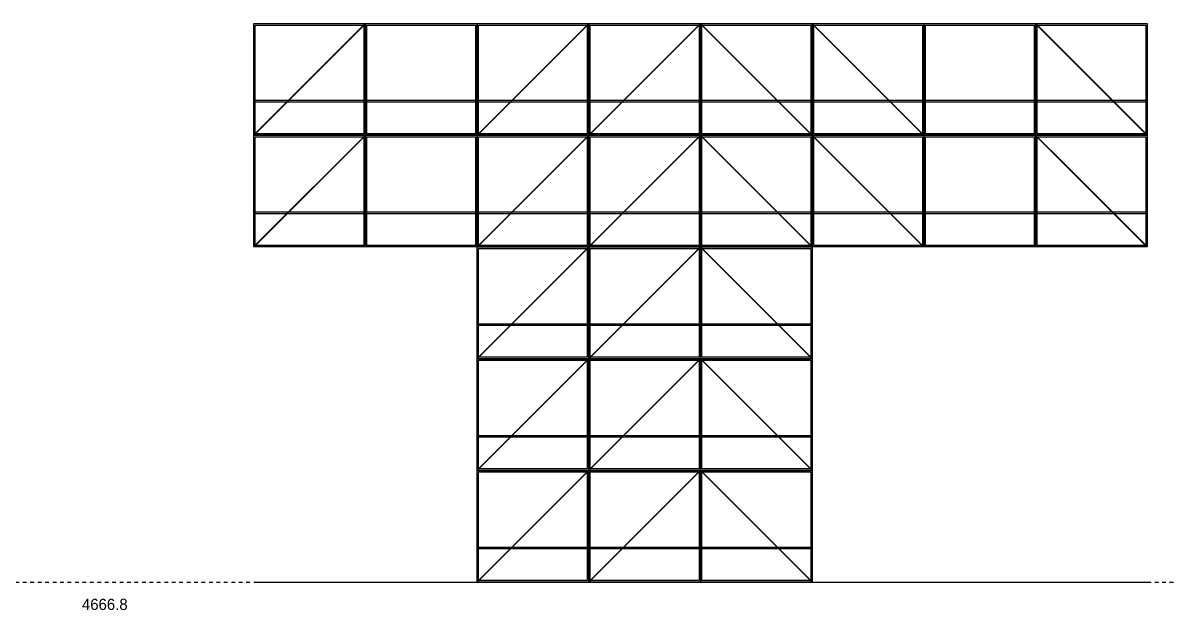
# Model space of a CAD drawing. Header units: metres. Extents: x -300 to 4827, y -95 to 2390.
# Drawn here: x 2263 to 3800, y 2 to 791 of the extents above; entities that cross this region are included whole.
import ezdxf
from ezdxf.enums import TextEntityAlignment as Align

# ---------------------------------------------------------------- set-up
doc = ezdxf.new("R2010")
doc.units = ezdxf.units.M
doc.linetypes.add('DASHED', pattern=[10, 5, -5])
for name, color, linetype in [('base_line', 7, 'CONTINUOUS'), ('diagonal_braces', 5, 'CONTINUOUS'), ('rect_polygon', 7, 'CONTINUOUS'), ('rung', 7, 'CONTINUOUS'), ('space_line', 7, 'DASHED')]:
    doc.layers.add(name, color=color, linetype=linetype)

msp = doc.modelspace()

# ---------------------------------------------------------------- linework, layer by layer
at = {"layer": 'base_line'}
msp.add_line((2573.4, 40), (3773.4, 40), dxfattribs=at)
at = {"layer": 'diagonal_braces'}
for points in [[(2573.4, 640, 2, 2, 0), (2723.4, 790, 2, 2, 0)], [(2573.4, 640, 2, 2, 0), (2723.4, 790, 2, 2, 0)], [(2573.4, 640, 2, 2, 0), (2723.4, 790, 2, 2, 0)], [(2573.4, 640, 2, 2, 0), (2723.4, 790, 2, 2, 0)], [(2573.4, 640, 2, 2, 0), (2723.4, 790, 2, 2, 0)], [(2573.4, 640, 2, 2, 0), (2723.4, 790, 2, 2, 0)], [(2573.4, 640, 2, 2, 0), (2723.4, 790, 2, 2, 0)], [(2873.4, 640, 2, 2, 0), (3023.4, 790, 2, 2, 0)], [(2873.4, 640, 2, 2, 0), (3023.4, 790, 2, 2, 0)], [(2873.4, 640, 2, 2, 0), (3023.4, 790, 2, 2, 0)], [(2873.4, 640, 2, 2, 0), (3023.4, 790, 2, 2, 0)], [(2873.4, 640, 2, 2, 0), (3023.4, 790, 2, 2, 0)], [(2873.4, 640, 2, 2, 0), (3023.4, 790, 2, 2, 0)], [(2873.4, 640, 2, 2, 0), (3023.4, 790, 2, 2, 0)], [(3023.4, 640, 2, 2, 0), (3173.4, 790, 2, 2, 0)], [(3023.4, 640, 2, 2, 0), (3173.4, 790, 2, 2, 0)], [(3023.4, 640, 2, 2, 0), (3173.4, 790, 2, 2, 0)], [(3023.4, 640, 2, 2, 0), (3173.4, 790, 2, 2, 0)], [(3023.4, 640, 2, 2, 0), (3173.4, 790, 2, 2, 0)], [(3023.4, 640, 2, 2, 0), (3173.4, 790, 2, 2, 0)], [(3023.4, 640, 2, 2, 0), (3173.4, 790, 2, 2, 0)], [(3173.4, 790, 2, 2, 0), (3323.4, 640, 2, 2, 0)], [(3173.4, 790, 2, 2, 0), (3323.4, 640, 2, 2, 0)], [(3173.4, 790, 2, 2, 0), (3323.4, 640, 2, 2, 0)], [(3173.4, 790, 2, 2, 0), (3323.4, 640, 2, 2, 0)], [(3173.4, 790, 2, 2, 0), (3323.4, 640, 2, 2, 0)], [(3173.4, 790, 2, 2, 0), (3323.4, 640, 2, 2, 0)], [(3173.4, 790, 2, 2, 0), (3323.4, 640, 2, 2, 0)], [(3323.4, 790, 2, 2, 0), (3473.4, 640, 2, 2, 0)], [(3323.4, 790, 2, 2, 0), (3473.4, 640, 2, 2, 0)], [(3323.4, 790, 2, 2, 0), (3473.4, 640, 2, 2, 0)], [(3323.4, 790, 2, 2, 0), (3473.4, 640, 2, 2, 0)], [(3323.4, 790, 2, 2, 0), (3473.4, 640, 2, 2, 0)], [(3323.4, 790, 2, 2, 0), (3473.4, 640, 2, 2, 0)], [(3323.4, 790, 2, 2, 0), (3473.4, 640, 2, 2, 0)], [(3623.4, 790, 2, 2, 0), (3773.4, 640, 2, 2, 0)], [(3623.4, 790, 2, 2, 0), (3773.4, 640, 2, 2, 0)], [(3623.4, 790, 2, 2, 0), (3773.4, 640, 2, 2, 0)], [(3623.4, 790, 2, 2, 0), (3773.4, 640, 2, 2, 0)], [(3623.4, 790, 2, 2, 0), (3773.4, 640, 2, 2, 0)], [(3623.4, 790, 2, 2, 0), (3773.4, 640, 2, 2, 0)], [(3623.4, 790, 2, 2, 0), (3773.4, 640, 2, 2, 0)], [(2573.4, 490, 2, 2, 0), (2723.4, 640, 2, 2, 0)], [(2573.4, 490, 2, 2, 0), (2723.4, 640, 2, 2, 0)], [(2573.4, 490, 2, 2, 0), (2723.4, 640, 2, 2, 0)], [(2573.4, 490, 2, 2, 0), (2723.4, 640, 2, 2, 0)], [(2573.4, 490, 2, 2, 0), (2723.4, 640, 2, 2, 0)], [(2573.4, 490, 2, 2, 0), (2723.4, 640, 2, 2, 0)], [(2573.4, 490, 2, 2, 0), (2723.4, 640, 2, 2, 0)], [(2873.4, 490, 2, 2, 0), (3023.4, 640, 2, 2, 0)], [(2873.4, 490, 2, 2, 0), (3023.4, 640, 2, 2, 0)], [(2873.4, 490, 2, 2, 0), (3023.4, 640, 2, 2, 0)], [(2873.4, 490, 2, 2, 0), (3023.4, 640, 2, 2, 0)], [(2873.4, 490, 2, 2, 0), (3023.4, 640, 2, 2, 0)], [(2873.4, 490, 2, 2, 0), (3023.4, 640, 2, 2, 0)], [(2873.4, 490, 2, 2, 0), (3023.4, 640, 2, 2, 0)], [(3023.4, 490, 2, 2, 0), (3173.4, 640, 2, 2, 0)], [(3023.4, 490, 2, 2, 0), (3173.4, 640, 2, 2, 0)], [(3023.4, 490, 2, 2, 0), (3173.4, 640, 2, 2, 0)], [(3023.4, 490, 2, 2, 0), (3173.4, 640, 2, 2, 0)], [(3023.4, 490, 2, 2, 0), (3173.4, 640, 2, 2, 0)], [(3023.4, 490, 2, 2, 0), (3173.4, 640, 2, 2, 0)], [(3023.4, 490, 2, 2, 0), (3173.4, 640, 2, 2, 0)], [(3173.4, 640, 2, 2, 0), (3323.4, 490, 2, 2, 0)], [(3173.4, 640, 2, 2, 0), (3323.4, 490, 2, 2, 0)], [(3173.4, 640, 2, 2, 0), (3323.4, 490, 2, 2, 0)], [(3173.4, 640, 2, 2, 0), (3323.4, 490, 2, 2, 0)], [(3173.4, 640, 2, 2, 0), (3323.4, 490, 2, 2, 0)], [(3173.4, 640, 2, 2, 0), (3323.4, 490, 2, 2, 0)], [(3173.4, 640, 2, 2, 0), (3323.4, 490, 2, 2, 0)], [(3323.4, 640, 2, 2, 0), (3473.4, 490, 2, 2, 0)], [(3323.4, 640, 2, 2, 0), (3473.4, 490, 2, 2, 0)], [(3323.4, 640, 2, 2, 0), (3473.4, 490, 2, 2, 0)], [(3323.4, 640, 2, 2, 0), (3473.4, 490, 2, 2, 0)], [(3323.4, 640, 2, 2, 0), (3473.4, 490, 2, 2, 0)], [(3323.4, 640, 2, 2, 0), (3473.4, 490, 2, 2, 0)], [(3323.4, 640, 2, 2, 0), (3473.4, 490, 2, 2, 0)], [(3623.4, 640, 2, 2, 0), (3773.4, 490, 2, 2, 0)], [(3623.4, 640, 2, 2, 0), (3773.4, 490, 2, 2, 0)], [(3623.4, 640, 2, 2, 0), (3773.4, 490, 2, 2, 0)], [(3623.4, 640, 2, 2, 0), (3773.4, 490, 2, 2, 0)], [(3623.4, 640, 2, 2, 0), (3773.4, 490, 2, 2, 0)], [(3623.4, 640, 2, 2, 0), (3773.4, 490, 2, 2, 0)], [(3623.4, 640, 2, 2, 0), (3773.4, 490, 2, 2, 0)], [(2873.4, 340, 2, 2, 0), (3023.4, 490, 2, 2, 0)], [(2873.4, 340, 2, 2, 0), (3023.4, 490, 2, 2, 0)], [(2873.4, 340, 2, 2, 0), (3023.4, 490, 2, 2, 0)], [(2873.4, 340, 2, 2, 0), (3023.4, 490, 2, 2, 0)], [(2873.4, 340, 2, 2, 0), (3023.4, 490, 2, 2, 0)], [(2873.4, 340, 2, 2, 0), (3023.4, 490, 2, 2, 0)], [(3023.4, 340, 2, 2, 0), (3173.4, 490, 2, 2, 0)], [(3023.4, 340, 2, 2, 0), (3173.4, 490, 2, 2, 0)], [(3023.4, 340, 2, 2, 0), (3173.4, 490, 2, 2, 0)], [(3023.4, 340, 2, 2, 0), (3173.4, 490, 2, 2, 0)], [(3023.4, 340, 2, 2, 0), (3173.4, 490, 2, 2, 0)], [(3023.4, 340, 2, 2, 0), (3173.4, 490, 2, 2, 0)], [(3173.4, 490, 2, 2, 0), (3323.4, 340, 2, 2, 0)], [(3173.4, 490, 2, 2, 0), (3323.4, 340, 2, 2, 0)], [(3173.4, 490, 2, 2, 0), (3323.4, 340, 2, 2, 0)], [(3173.4, 490, 2, 2, 0), (3323.4, 340, 2, 2, 0)], [(3173.4, 490, 2, 2, 0), (3323.4, 340, 2, 2, 0)], [(3173.4, 490, 2, 2, 0), (3323.4, 340, 2, 2, 0)], [(2873.4, 190, 2, 2, 0), (3023.4, 340, 2, 2, 0)], [(2873.4, 190, 2, 2, 0), (3023.4, 340, 2, 2, 0)], [(2873.4, 190, 2, 2, 0), (3023.4, 340, 2, 2, 0)], [(2873.4, 190, 2, 2, 0), (3023.4, 340, 2, 2, 0)], [(2873.4, 190, 2, 2, 0), (3023.4, 340, 2, 2, 0)], [(2873.4, 190, 2, 2, 0), (3023.4, 340, 2, 2, 0)], [(3023.4, 190, 2, 2, 0), (3173.4, 340, 2, 2, 0)], [(3023.4, 190, 2, 2, 0), (3173.4, 340, 2, 2, 0)], [(3023.4, 190, 2, 2, 0), (3173.4, 340, 2, 2, 0)], [(3023.4, 190, 2, 2, 0), (3173.4, 340, 2, 2, 0)], [(3023.4, 190, 2, 2, 0), (3173.4, 340, 2, 2, 0)], [(3023.4, 190, 2, 2, 0), (3173.4, 340, 2, 2, 0)], [(3173.4, 340, 2, 2, 0), (3323.4, 190, 2, 2, 0)], [(3173.4, 340, 2, 2, 0), (3323.4, 190, 2, 2, 0)], [(3173.4, 340, 2, 2, 0), (3323.4, 190, 2, 2, 0)], [(3173.4, 340, 2, 2, 0), (3323.4, 190, 2, 2, 0)], [(3173.4, 340, 2, 2, 0), (3323.4, 190, 2, 2, 0)], [(3173.4, 340, 2, 2, 0), (3323.4, 190, 2, 2, 0)], [(2873.4, 40, 2, 2, 0), (3023.4, 190, 2, 2, 0)], [(2873.4, 40, 2, 2, 0), (3023.4, 190, 2, 2, 0)], [(2873.4, 40, 2, 2, 0), (3023.4, 190, 2, 2, 0)], [(2873.4, 40, 2, 2, 0), (3023.4, 190, 2, 2, 0)], [(2873.4, 40, 2, 2, 0), (3023.4, 190, 2, 2, 0)], [(2873.4, 40, 2, 2, 0), (3023.4, 190, 2, 2, 0)], [(3023.4, 40, 2, 2, 0), (3173.4, 190, 2, 2, 0)], [(3023.4, 40, 2, 2, 0), (3173.4, 190, 2, 2, 0)], [(3023.4, 40, 2, 2, 0), (3173.4, 190, 2, 2, 0)], [(3023.4, 40, 2, 2, 0), (3173.4, 190, 2, 2, 0)], [(3023.4, 40, 2, 2, 0), (3173.4, 190, 2, 2, 0)], [(3023.4, 40, 2, 2, 0), (3173.4, 190, 2, 2, 0)], [(3173.4, 190, 2, 2, 0), (3323.4, 40, 2, 2, 0)], [(3173.4, 190, 2, 2, 0), (3323.4, 40, 2, 2, 0)], [(3173.4, 190, 2, 2, 0), (3323.4, 40, 2, 2, 0)], [(3173.4, 190, 2, 2, 0), (3323.4, 40, 2, 2, 0)], [(3173.4, 190, 2, 2, 0), (3323.4, 40, 2, 2, 0)], [(3173.4, 190, 2, 2, 0), (3323.4, 40, 2, 2, 0)]]:
    msp.add_lwpolyline(points, format="xyseb", dxfattribs=at)
at = {"layer": 'rect_polygon'}
for points in [[(2573.4, 640), (2573.4, 790), (2723.4, 790), (2723.4, 640)], [(2573.4, 640), (2573.4, 790), (2723.4, 790), (2723.4, 640)], [(2573.4, 640), (2573.4, 790), (2723.4, 790), (2723.4, 640)], [(2573.4, 640), (2573.4, 790), (2723.4, 790), (2723.4, 640)], [(2573.4, 640), (2573.4, 790), (2723.4, 790), (2723.4, 640)], [(2573.4, 640), (2573.4, 790), (2723.4, 790), (2723.4, 640)], [(2573.4, 640), (2573.4, 790), (2723.4, 790), (2723.4, 640)], [(2575.4, 642), (2575.4, 788), (2721.4, 788), (2721.4, 642)], [(2575.4, 642), (2575.4, 788), (2721.4, 788), (2721.4, 642)], [(2575.4, 642), (2575.4, 788), (2721.4, 788), (2721.4, 642)], [(2575.4, 642), (2575.4, 788), (2721.4, 788), (2721.4, 642)], [(2575.4, 642), (2575.4, 788), (2721.4, 788), (2721.4, 642)], [(2575.4, 642), (2575.4, 788), (2721.4, 788), (2721.4, 642)], [(2575.4, 642), (2575.4, 788), (2721.4, 788), (2721.4, 642)], [(2723.4, 640), (2723.4, 790), (2873.4, 790), (2873.4, 640)], [(2723.4, 640), (2723.4, 790), (2873.4, 790), (2873.4, 640)], [(2723.4, 640), (2723.4, 790), (2873.4, 790), (2873.4, 640)], [(2723.4, 640), (2723.4, 790), (2873.4, 790), (2873.4, 640)], [(2723.4, 640), (2723.4, 790), (2873.4, 790), (2873.4, 640)], [(2723.4, 640), (2723.4, 790), (2873.4, 790), (2873.4, 640)], [(2723.4, 640), (2723.4, 790), (2873.4, 790), (2873.4, 640)], [(2725.4, 642), (2725.4, 788), (2871.4, 788), (2871.4, 642)], [(2725.4, 642), (2725.4, 788), (2871.4, 788), (2871.4, 642)], [(2725.4, 642), (2725.4, 788), (2871.4, 788), (2871.4, 642)], [(2725.4, 642), (2725.4, 788), (2871.4, 788), (2871.4, 642)], [(2725.4, 642), (2725.4, 788), (2871.4, 788), (2871.4, 642)], [(2725.4, 642), (2725.4, 788), (2871.4, 788), (2871.4, 642)], [(2725.4, 642), (2725.4, 788), (2871.4, 788), (2871.4, 642)], [(2873.4, 640), (2873.4, 790), (3023.4, 790), (3023.4, 640)], [(2873.4, 640), (2873.4, 790), (3023.4, 790), (3023.4, 640)], [(2873.4, 640), (2873.4, 790), (3023.4, 790), (3023.4, 640)], [(2873.4, 640), (2873.4, 790), (3023.4, 790), (3023.4, 640)], [(2873.4, 640), (2873.4, 790), (3023.4, 790), (3023.4, 640)], [(2873.4, 640), (2873.4, 790), (3023.4, 790), (3023.4, 640)], [(2873.4, 640), (2873.4, 790), (3023.4, 790), (3023.4, 640)], [(2875.4, 642), (2875.4, 788), (3021.4, 788), (3021.4, 642)], [(2875.4, 642), (2875.4, 788), (3021.4, 788), (3021.4, 642)], [(2875.4, 642), (2875.4, 788), (3021.4, 788), (3021.4, 642)], [(2875.4, 642), (2875.4, 788), (3021.4, 788), (3021.4, 642)], [(2875.4, 642), (2875.4, 788), (3021.4, 788), (3021.4, 642)], [(2875.4, 642), (2875.4, 788), (3021.4, 788), (3021.4, 642)], [(2875.4, 642), (2875.4, 788), (3021.4, 788), (3021.4, 642)], [(3023.4, 640), (3023.4, 790), (3173.4, 790), (3173.4, 640)], [(3023.4, 640), (3023.4, 790), (3173.4, 790), (3173.4, 640)], [(3023.4, 640), (3023.4, 790), (3173.4, 790), (3173.4, 640)], [(3023.4, 640), (3023.4, 790), (3173.4, 790), (3173.4, 640)], [(3023.4, 640), (3023.4, 790), (3173.4, 790), (3173.4, 640)], [(3023.4, 640), (3023.4, 790), (3173.4, 790), (3173.4, 640)], [(3023.4, 640), (3023.4, 790), (3173.4, 790), (3173.4, 640)], [(3025.4, 642), (3025.4, 788), (3171.4, 788), (3171.4, 642)], [(3025.4, 642), (3025.4, 788), (3171.4, 788), (3171.4, 642)], [(3025.4, 642), (3025.4, 788), (3171.4, 788), (3171.4, 642)], [(3025.4, 642), (3025.4, 788), (3171.4, 788), (3171.4, 642)], [(3025.4, 642), (3025.4, 788), (3171.4, 788), (3171.4, 642)], [(3025.4, 642), (3025.4, 788), (3171.4, 788), (3171.4, 642)], [(3025.4, 642), (3025.4, 788), (3171.4, 788), (3171.4, 642)], [(3173.4, 640), (3173.4, 790), (3323.4, 790), (3323.4, 640)], [(3173.4, 640), (3173.4, 790), (3323.4, 790), (3323.4, 640)], [(3173.4, 640), (3173.4, 790), (3323.4, 790), (3323.4, 640)], [(3173.4, 640), (3173.4, 790), (3323.4, 790), (3323.4, 640)], [(3173.4, 640), (3173.4, 790), (3323.4, 790), (3323.4, 640)], [(3173.4, 640), (3173.4, 790), (3323.4, 790), (3323.4, 640)], [(3173.4, 640), (3173.4, 790), (3323.4, 790), (3323.4, 640)], [(3175.4, 642), (3175.4, 788), (3321.4, 788), (3321.4, 642)], [(3175.4, 642), (3175.4, 788), (3321.4, 788), (3321.4, 642)], [(3175.4, 642), (3175.4, 788), (3321.4, 788), (3321.4, 642)], [(3175.4, 642), (3175.4, 788), (3321.4, 788), (3321.4, 642)], [(3175.4, 642), (3175.4, 788), (3321.4, 788), (3321.4, 642)], [(3175.4, 642), (3175.4, 788), (3321.4, 788), (3321.4, 642)], [(3175.4, 642), (3175.4, 788), (3321.4, 788), (3321.4, 642)], [(3323.4, 640), (3323.4, 790), (3473.4, 790), (3473.4, 640)], [(3323.4, 640), (3323.4, 790), (3473.4, 790), (3473.4, 640)], [(3323.4, 640), (3323.4, 790), (3473.4, 790), (3473.4, 640)], [(3323.4, 640), (3323.4, 790), (3473.4, 790), (3473.4, 640)], [(3323.4, 640), (3323.4, 790), (3473.4, 790), (3473.4, 640)], [(3323.4, 640), (3323.4, 790), (3473.4, 790), (3473.4, 640)], [(3323.4, 640), (3323.4, 790), (3473.4, 790), (3473.4, 640)], [(3325.4, 642), (3325.4, 788), (3471.4, 788), (3471.4, 642)], [(3325.4, 642), (3325.4, 788), (3471.4, 788), (3471.4, 642)], [(3325.4, 642), (3325.4, 788), (3471.4, 788), (3471.4, 642)], [(3325.4, 642), (3325.4, 788), (3471.4, 788), (3471.4, 642)], [(3325.4, 642), (3325.4, 788), (3471.4, 788), (3471.4, 642)], [(3325.4, 642), (3325.4, 788), (3471.4, 788), (3471.4, 642)], [(3325.4, 642), (3325.4, 788), (3471.4, 788), (3471.4, 642)], [(3473.4, 640), (3473.4, 790), (3623.4, 790), (3623.4, 640)], [(3473.4, 640), (3473.4, 790), (3623.4, 790), (3623.4, 640)], [(3473.4, 640), (3473.4, 790), (3623.4, 790), (3623.4, 640)], [(3473.4, 640), (3473.4, 790), (3623.4, 790), (3623.4, 640)], [(3473.4, 640), (3473.4, 790), (3623.4, 790), (3623.4, 640)], [(3473.4, 640), (3473.4, 790), (3623.4, 790), (3623.4, 640)], [(3473.4, 640), (3473.4, 790), (3623.4, 790), (3623.4, 640)], [(3475.4, 642), (3475.4, 788), (3621.4, 788), (3621.4, 642)], [(3475.4, 642), (3475.4, 788), (3621.4, 788), (3621.4, 642)], [(3475.4, 642), (3475.4, 788), (3621.4, 788), (3621.4, 642)], [(3475.4, 642), (3475.4, 788), (3621.4, 788), (3621.4, 642)], [(3475.4, 642), (3475.4, 788), (3621.4, 788), (3621.4, 642)], [(3475.4, 642), (3475.4, 788), (3621.4, 788), (3621.4, 642)], [(3475.4, 642), (3475.4, 788), (3621.4, 788), (3621.4, 642)], [(3623.4, 640), (3623.4, 790), (3773.4, 790), (3773.4, 640)], [(3623.4, 640), (3623.4, 790), (3773.4, 790), (3773.4, 640)], [(3623.4, 640), (3623.4, 790), (3773.4, 790), (3773.4, 640)], [(3623.4, 640), (3623.4, 790), (3773.4, 790), (3773.4, 640)], [(3623.4, 640), (3623.4, 790), (3773.4, 790), (3773.4, 640)], [(3623.4, 640), (3623.4, 790), (3773.4, 790), (3773.4, 640)], [(3623.4, 640), (3623.4, 790), (3773.4, 790), (3773.4, 640)], [(3625.4, 642), (3625.4, 788), (3771.4, 788), (3771.4, 642)], [(3625.4, 642), (3625.4, 788), (3771.4, 788), (3771.4, 642)], [(3625.4, 642), (3625.4, 788), (3771.4, 788), (3771.4, 642)], [(3625.4, 642), (3625.4, 788), (3771.4, 788), (3771.4, 642)], [(3625.4, 642), (3625.4, 788), (3771.4, 788), (3771.4, 642)], [(3625.4, 642), (3625.4, 788), (3771.4, 788), (3771.4, 642)], [(3625.4, 642), (3625.4, 788), (3771.4, 788), (3771.4, 642)], [(2573.4, 490), (2573.4, 640), (2723.4, 640), (2723.4, 490)], [(2573.4, 490), (2573.4, 640), (2723.4, 640), (2723.4, 490)], [(2573.4, 490), (2573.4, 640), (2723.4, 640), (2723.4, 490)], [(2573.4, 490), (2573.4, 640), (2723.4, 640), (2723.4, 490)], [(2573.4, 490), (2573.4, 640), (2723.4, 640), (2723.4, 490)], [(2573.4, 490), (2573.4, 640), (2723.4, 640), (2723.4, 490)], [(2573.4, 490), (2573.4, 640), (2723.4, 640), (2723.4, 490)], [(2575.4, 492), (2575.4, 638), (2721.4, 638), (2721.4, 492)], [(2575.4, 492), (2575.4, 638), (2721.4, 638), (2721.4, 492)], [(2575.4, 492), (2575.4, 638), (2721.4, 638), (2721.4, 492)], [(2575.4, 492), (2575.4, 638), (2721.4, 638), (2721.4, 492)], [(2575.4, 492), (2575.4, 638), (2721.4, 638), (2721.4, 492)], [(2575.4, 492), (2575.4, 638), (2721.4, 638), (2721.4, 492)], [(2575.4, 492), (2575.4, 638), (2721.4, 638), (2721.4, 492)], [(2723.4, 490), (2723.4, 640), (2873.4, 640), (2873.4, 490)], [(2723.4, 490), (2723.4, 640), (2873.4, 640), (2873.4, 490)], [(2723.4, 490), (2723.4, 640), (2873.4, 640), (2873.4, 490)], [(2723.4, 490), (2723.4, 640), (2873.4, 640), (2873.4, 490)], [(2723.4, 490), (2723.4, 640), (2873.4, 640), (2873.4, 490)], [(2723.4, 490), (2723.4, 640), (2873.4, 640), (2873.4, 490)], [(2723.4, 490), (2723.4, 640), (2873.4, 640), (2873.4, 490)], [(2725.4, 492), (2725.4, 638), (2871.4, 638), (2871.4, 492)], [(2725.4, 492), (2725.4, 638), (2871.4, 638), (2871.4, 492)], [(2725.4, 492), (2725.4, 638), (2871.4, 638), (2871.4, 492)], [(2725.4, 492), (2725.4, 638), (2871.4, 638), (2871.4, 492)], [(2725.4, 492), (2725.4, 638), (2871.4, 638), (2871.4, 492)], [(2725.4, 492), (2725.4, 638), (2871.4, 638), (2871.4, 492)], [(2725.4, 492), (2725.4, 638), (2871.4, 638), (2871.4, 492)], [(2873.4, 490), (2873.4, 640), (3023.4, 640), (3023.4, 490)], [(2873.4, 490), (2873.4, 640), (3023.4, 640), (3023.4, 490)], [(2873.4, 490), (2873.4, 640), (3023.4, 640), (3023.4, 490)], [(2873.4, 490), (2873.4, 640), (3023.4, 640), (3023.4, 490)], [(2873.4, 490), (2873.4, 640), (3023.4, 640), (3023.4, 490)], [(2873.4, 490), (2873.4, 640), (3023.4, 640), (3023.4, 490)], [(2873.4, 490), (2873.4, 640), (3023.4, 640), (3023.4, 490)], [(2875.4, 492), (2875.4, 638), (3021.4, 638), (3021.4, 492)], [(2875.4, 492), (2875.4, 638), (3021.4, 638), (3021.4, 492)], [(2875.4, 492), (2875.4, 638), (3021.4, 638), (3021.4, 492)], [(2875.4, 492), (2875.4, 638), (3021.4, 638), (3021.4, 492)], [(2875.4, 492), (2875.4, 638), (3021.4, 638), (3021.4, 492)], [(2875.4, 492), (2875.4, 638), (3021.4, 638), (3021.4, 492)], [(2875.4, 492), (2875.4, 638), (3021.4, 638), (3021.4, 492)], [(3023.4, 490), (3023.4, 640), (3173.4, 640), (3173.4, 490)], [(3023.4, 490), (3023.4, 640), (3173.4, 640), (3173.4, 490)], [(3023.4, 490), (3023.4, 640), (3173.4, 640), (3173.4, 490)], [(3023.4, 490), (3023.4, 640), (3173.4, 640), (3173.4, 490)], [(3023.4, 490), (3023.4, 640), (3173.4, 640), (3173.4, 490)], [(3023.4, 490), (3023.4, 640), (3173.4, 640), (3173.4, 490)], [(3023.4, 490), (3023.4, 640), (3173.4, 640), (3173.4, 490)], [(3025.4, 492), (3025.4, 638), (3171.4, 638), (3171.4, 492)], [(3025.4, 492), (3025.4, 638), (3171.4, 638), (3171.4, 492)], [(3025.4, 492), (3025.4, 638), (3171.4, 638), (3171.4, 492)], [(3025.4, 492), (3025.4, 638), (3171.4, 638), (3171.4, 492)], [(3025.4, 492), (3025.4, 638), (3171.4, 638), (3171.4, 492)], [(3025.4, 492), (3025.4, 638), (3171.4, 638), (3171.4, 492)], [(3025.4, 492), (3025.4, 638), (3171.4, 638), (3171.4, 492)], [(3173.4, 490), (3173.4, 640), (3323.4, 640), (3323.4, 490)], [(3173.4, 490), (3173.4, 640), (3323.4, 640), (3323.4, 490)], [(3173.4, 490), (3173.4, 640), (3323.4, 640), (3323.4, 490)], [(3173.4, 490), (3173.4, 640), (3323.4, 640), (3323.4, 490)], [(3173.4, 490), (3173.4, 640), (3323.4, 640), (3323.4, 490)], [(3173.4, 490), (3173.4, 640), (3323.4, 640), (3323.4, 490)], [(3173.4, 490), (3173.4, 640), (3323.4, 640), (3323.4, 490)], [(3175.4, 492), (3175.4, 638), (3321.4, 638), (3321.4, 492)], [(3175.4, 492), (3175.4, 638), (3321.4, 638), (3321.4, 492)], [(3175.4, 492), (3175.4, 638), (3321.4, 638), (3321.4, 492)], [(3175.4, 492), (3175.4, 638), (3321.4, 638), (3321.4, 492)], [(3175.4, 492), (3175.4, 638), (3321.4, 638), (3321.4, 492)], [(3175.4, 492), (3175.4, 638), (3321.4, 638), (3321.4, 492)], [(3175.4, 492), (3175.4, 638), (3321.4, 638), (3321.4, 492)], [(3323.4, 490), (3323.4, 640), (3473.4, 640), (3473.4, 490)], [(3323.4, 490), (3323.4, 640), (3473.4, 640), (3473.4, 490)], [(3323.4, 490), (3323.4, 640), (3473.4, 640), (3473.4, 490)], [(3323.4, 490), (3323.4, 640), (3473.4, 640), (3473.4, 490)], [(3323.4, 490), (3323.4, 640), (3473.4, 640), (3473.4, 490)], [(3323.4, 490), (3323.4, 640), (3473.4, 640), (3473.4, 490)], [(3323.4, 490), (3323.4, 640), (3473.4, 640), (3473.4, 490)], [(3325.4, 492), (3325.4, 638), (3471.4, 638), (3471.4, 492)], [(3325.4, 492), (3325.4, 638), (3471.4, 638), (3471.4, 492)], [(3325.4, 492), (3325.4, 638), (3471.4, 638), (3471.4, 492)], [(3325.4, 492), (3325.4, 638), (3471.4, 638), (3471.4, 492)], [(3325.4, 492), (3325.4, 638), (3471.4, 638), (3471.4, 492)], [(3325.4, 492), (3325.4, 638), (3471.4, 638), (3471.4, 492)], [(3325.4, 492), (3325.4, 638), (3471.4, 638), (3471.4, 492)], [(3473.4, 490), (3473.4, 640), (3623.4, 640), (3623.4, 490)], [(3473.4, 490), (3473.4, 640), (3623.4, 640), (3623.4, 490)], [(3473.4, 490), (3473.4, 640), (3623.4, 640), (3623.4, 490)], [(3473.4, 490), (3473.4, 640), (3623.4, 640), (3623.4, 490)], [(3473.4, 490), (3473.4, 640), (3623.4, 640), (3623.4, 490)], [(3473.4, 490), (3473.4, 640), (3623.4, 640), (3623.4, 490)], [(3473.4, 490), (3473.4, 640), (3623.4, 640), (3623.4, 490)], [(3475.4, 492), (3475.4, 638), (3621.4, 638), (3621.4, 492)], [(3475.4, 492), (3475.4, 638), (3621.4, 638), (3621.4, 492)], [(3475.4, 492), (3475.4, 638), (3621.4, 638), (3621.4, 492)], [(3475.4, 492), (3475.4, 638), (3621.4, 638), (3621.4, 492)], [(3475.4, 492), (3475.4, 638), (3621.4, 638), (3621.4, 492)], [(3475.4, 492), (3475.4, 638), (3621.4, 638), (3621.4, 492)], [(3475.4, 492), (3475.4, 638), (3621.4, 638), (3621.4, 492)], [(3623.4, 490), (3623.4, 640), (3773.4, 640), (3773.4, 490)], [(3623.4, 490), (3623.4, 640), (3773.4, 640), (3773.4, 490)], [(3623.4, 490), (3623.4, 640), (3773.4, 640), (3773.4, 490)], [(3623.4, 490), (3623.4, 640), (3773.4, 640), (3773.4, 490)], [(3623.4, 490), (3623.4, 640), (3773.4, 640), (3773.4, 490)], [(3623.4, 490), (3623.4, 640), (3773.4, 640), (3773.4, 490)], [(3623.4, 490), (3623.4, 640), (3773.4, 640), (3773.4, 490)], [(3625.4, 492), (3625.4, 638), (3771.4, 638), (3771.4, 492)], [(3625.4, 492), (3625.4, 638), (3771.4, 638), (3771.4, 492)], [(3625.4, 492), (3625.4, 638), (3771.4, 638), (3771.4, 492)], [(3625.4, 492), (3625.4, 638), (3771.4, 638), (3771.4, 492)], [(3625.4, 492), (3625.4, 638), (3771.4, 638), (3771.4, 492)], [(3625.4, 492), (3625.4, 638), (3771.4, 638), (3771.4, 492)], [(3625.4, 492), (3625.4, 638), (3771.4, 638), (3771.4, 492)], [(2873.4, 340), (2873.4, 490), (3023.4, 490), (3023.4, 340)], [(2873.4, 340), (2873.4, 490), (3023.4, 490), (3023.4, 340)], [(2873.4, 340), (2873.4, 490), (3023.4, 490), (3023.4, 340)], [(2873.4, 340), (2873.4, 490), (3023.4, 490), (3023.4, 340)], [(2873.4, 340), (2873.4, 490), (3023.4, 490), (3023.4, 340)], [(2873.4, 340), (2873.4, 490), (3023.4, 490), (3023.4, 340)], [(2875.4, 342), (2875.4, 488), (3021.4, 488), (3021.4, 342)], [(2875.4, 342), (2875.4, 488), (3021.4, 488), (3021.4, 342)], [(2875.4, 342), (2875.4, 488), (3021.4, 488), (3021.4, 342)], [(2875.4, 342), (2875.4, 488), (3021.4, 488), (3021.4, 342)], [(2875.4, 342), (2875.4, 488), (3021.4, 488), (3021.4, 342)], [(2875.4, 342), (2875.4, 488), (3021.4, 488), (3021.4, 342)], [(3023.4, 340), (3023.4, 490), (3173.4, 490), (3173.4, 340)], [(3023.4, 340), (3023.4, 490), (3173.4, 490), (3173.4, 340)], [(3023.4, 340), (3023.4, 490), (3173.4, 490), (3173.4, 340)], [(3023.4, 340), (3023.4, 490), (3173.4, 490), (3173.4, 340)], [(3023.4, 340), (3023.4, 490), (3173.4, 490), (3173.4, 340)], [(3023.4, 340), (3023.4, 490), (3173.4, 490), (3173.4, 340)], [(3025.4, 342), (3025.4, 488), (3171.4, 488), (3171.4, 342)], [(3025.4, 342), (3025.4, 488), (3171.4, 488), (3171.4, 342)], [(3025.4, 342), (3025.4, 488), (3171.4, 488), (3171.4, 342)], [(3025.4, 342), (3025.4, 488), (3171.4, 488), (3171.4, 342)], [(3025.4, 342), (3025.4, 488), (3171.4, 488), (3171.4, 342)], [(3025.4, 342), (3025.4, 488), (3171.4, 488), (3171.4, 342)], [(3173.4, 340), (3173.4, 490), (3323.4, 490), (3323.4, 340)], [(3173.4, 340), (3173.4, 490), (3323.4, 490), (3323.4, 340)], [(3173.4, 340), (3173.4, 490), (3323.4, 490), (3323.4, 340)], [(3173.4, 340), (3173.4, 490), (3323.4, 490), (3323.4, 340)], [(3173.4, 340), (3173.4, 490), (3323.4, 490), (3323.4, 340)], [(3173.4, 340), (3173.4, 490), (3323.4, 490), (3323.4, 340)], [(3175.4, 342), (3175.4, 488), (3321.4, 488), (3321.4, 342)], [(3175.4, 342), (3175.4, 488), (3321.4, 488), (3321.4, 342)], [(3175.4, 342), (3175.4, 488), (3321.4, 488), (3321.4, 342)], [(3175.4, 342), (3175.4, 488), (3321.4, 488), (3321.4, 342)], [(3175.4, 342), (3175.4, 488), (3321.4, 488), (3321.4, 342)], [(3175.4, 342), (3175.4, 488), (3321.4, 488), (3321.4, 342)], [(2873.4, 190), (2873.4, 340), (3023.4, 340), (3023.4, 190)], [(2873.4, 190), (2873.4, 340), (3023.4, 340), (3023.4, 190)], [(2873.4, 190), (2873.4, 340), (3023.4, 340), (3023.4, 190)], [(2873.4, 190), (2873.4, 340), (3023.4, 340), (3023.4, 190)], [(2873.4, 190), (2873.4, 340), (3023.4, 340), (3023.4, 190)], [(2873.4, 190), (2873.4, 340), (3023.4, 340), (3023.4, 190)], [(3023.4, 190), (3023.4, 340), (3173.4, 340), (3173.4, 190)], [(3023.4, 190), (3023.4, 340), (3173.4, 340), (3173.4, 190)], [(3023.4, 190), (3023.4, 340), (3173.4, 340), (3173.4, 190)], [(3023.4, 190), (3023.4, 340), (3173.4, 340), (3173.4, 190)], [(3023.4, 190), (3023.4, 340), (3173.4, 340), (3173.4, 190)], [(3023.4, 190), (3023.4, 340), (3173.4, 340), (3173.4, 190)], [(3173.4, 190), (3173.4, 340), (3323.4, 340), (3323.4, 190)], [(3173.4, 190), (3173.4, 340), (3323.4, 340), (3323.4, 190)], [(3173.4, 190), (3173.4, 340), (3323.4, 340), (3323.4, 190)], [(3173.4, 190), (3173.4, 340), (3323.4, 340), (3323.4, 190)], [(3173.4, 190), (3173.4, 340), (3323.4, 340), (3323.4, 190)], [(3173.4, 190), (3173.4, 340), (3323.4, 340), (3323.4, 190)], [(2875.4, 192), (2875.4, 338), (3021.4, 338), (3021.4, 192)], [(2875.4, 192), (2875.4, 338), (3021.4, 338), (3021.4, 192)], [(2875.4, 192), (2875.4, 338), (3021.4, 338), (3021.4, 192)], [(2875.4, 192), (2875.4, 338), (3021.4, 338), (3021.4, 192)], [(2875.4, 192), (2875.4, 338), (3021.4, 338), (3021.4, 192)], [(2875.4, 192), (2875.4, 338), (3021.4, 338), (3021.4, 192)], [(3025.4, 192), (3025.4, 338), (3171.4, 338), (3171.4, 192)], [(3025.4, 192), (3025.4, 338), (3171.4, 338), (3171.4, 192)], [(3025.4, 192), (3025.4, 338), (3171.4, 338), (3171.4, 192)], [(3025.4, 192), (3025.4, 338), (3171.4, 338), (3171.4, 192)], [(3025.4, 192), (3025.4, 338), (3171.4, 338), (3171.4, 192)], [(3025.4, 192), (3025.4, 338), (3171.4, 338), (3171.4, 192)], [(3175.4, 192), (3175.4, 338), (3321.4, 338), (3321.4, 192)], [(3175.4, 192), (3175.4, 338), (3321.4, 338), (3321.4, 192)], [(3175.4, 192), (3175.4, 338), (3321.4, 338), (3321.4, 192)], [(3175.4, 192), (3175.4, 338), (3321.4, 338), (3321.4, 192)], [(3175.4, 192), (3175.4, 338), (3321.4, 338), (3321.4, 192)], [(3175.4, 192), (3175.4, 338), (3321.4, 338), (3321.4, 192)], [(2873.4, 40), (2873.4, 190), (3023.4, 190), (3023.4, 40)], [(2873.4, 40), (2873.4, 190), (3023.4, 190), (3023.4, 40)], [(2873.4, 40), (2873.4, 190), (3023.4, 190), (3023.4, 40)], [(2873.4, 40), (2873.4, 190), (3023.4, 190), (3023.4, 40)], [(2873.4, 40), (2873.4, 190), (3023.4, 190), (3023.4, 40)], [(2873.4, 40), (2873.4, 190), (3023.4, 190), (3023.4, 40)], [(2875.4, 42), (2875.4, 188), (3021.4, 188), (3021.4, 42)], [(2875.4, 42), (2875.4, 188), (3021.4, 188), (3021.4, 42)], [(2875.4, 42), (2875.4, 188), (3021.4, 188), (3021.4, 42)], [(2875.4, 42), (2875.4, 188), (3021.4, 188), (3021.4, 42)], [(2875.4, 42), (2875.4, 188), (3021.4, 188), (3021.4, 42)], [(2875.4, 42), (2875.4, 188), (3021.4, 188), (3021.4, 42)], [(3023.4, 40), (3023.4, 190), (3173.4, 190), (3173.4, 40)], [(3023.4, 40), (3023.4, 190), (3173.4, 190), (3173.4, 40)], [(3023.4, 40), (3023.4, 190), (3173.4, 190), (3173.4, 40)], [(3023.4, 40), (3023.4, 190), (3173.4, 190), (3173.4, 40)], [(3023.4, 40), (3023.4, 190), (3173.4, 190), (3173.4, 40)], [(3023.4, 40), (3023.4, 190), (3173.4, 190), (3173.4, 40)], [(3025.4, 42), (3025.4, 188), (3171.4, 188), (3171.4, 42)], [(3025.4, 42), (3025.4, 188), (3171.4, 188), (3171.4, 42)], [(3025.4, 42), (3025.4, 188), (3171.4, 188), (3171.4, 42)], [(3025.4, 42), (3025.4, 188), (3171.4, 188), (3171.4, 42)], [(3025.4, 42), (3025.4, 188), (3171.4, 188), (3171.4, 42)], [(3025.4, 42), (3025.4, 188), (3171.4, 188), (3171.4, 42)], [(3173.4, 40), (3173.4, 190), (3323.4, 190), (3323.4, 40)], [(3173.4, 40), (3173.4, 190), (3323.4, 190), (3323.4, 40)], [(3173.4, 40), (3173.4, 190), (3323.4, 190), (3323.4, 40)], [(3173.4, 40), (3173.4, 190), (3323.4, 190), (3323.4, 40)], [(3173.4, 40), (3173.4, 190), (3323.4, 190), (3323.4, 40)], [(3173.4, 40), (3173.4, 190), (3323.4, 190), (3323.4, 40)], [(3175.4, 42), (3175.4, 188), (3321.4, 188), (3321.4, 42)], [(3175.4, 42), (3175.4, 188), (3321.4, 188), (3321.4, 42)], [(3175.4, 42), (3175.4, 188), (3321.4, 188), (3321.4, 42)], [(3175.4, 42), (3175.4, 188), (3321.4, 188), (3321.4, 42)], [(3175.4, 42), (3175.4, 188), (3321.4, 188), (3321.4, 42)], [(3175.4, 42), (3175.4, 188), (3321.4, 188), (3321.4, 42)]]:
    msp.add_lwpolyline(points, close=True, dxfattribs=at)
at = {"layer": 'rung'}
for p, q in [((2575.4, 687), (2721.4, 687)), ((2575.4, 687), (2721.4, 687)), ((2575.4, 687), (2721.4, 687)), ((2575.4, 687), (2721.4, 687)), ((2575.4, 687), (2721.4, 687)), ((2575.4, 687), (2721.4, 687)), ((2575.4, 687), (2721.4, 687)), ((2575.4, 685), (2721.4, 685)), ((2575.4, 685), (2721.4, 685)), ((2575.4, 685), (2721.4, 685)), ((2575.4, 685), (2721.4, 685)), ((2575.4, 685), (2721.4, 685)), ((2575.4, 685), (2721.4, 685)), ((2575.4, 685), (2721.4, 685)), ((2725.4, 687), (2871.4, 687)), ((2725.4, 687), (2871.4, 687)), ((2725.4, 687), (2871.4, 687)), ((2725.4, 687), (2871.4, 687)), ((2725.4, 687), (2871.4, 687)), ((2725.4, 687), (2871.4, 687)), ((2725.4, 687), (2871.4, 687)), ((2725.4, 685), (2871.4, 685)), ((2725.4, 685), (2871.4, 685)), ((2725.4, 685), (2871.4, 685)), ((2725.4, 685), (2871.4, 685)), ((2725.4, 685), (2871.4, 685)), ((2725.4, 685), (2871.4, 685)), ((2725.4, 685), (2871.4, 685)), ((2875.4, 687), (3021.4, 687)), ((2875.4, 687), (3021.4, 687)), ((2875.4, 687), (3021.4, 687)), ((2875.4, 687), (3021.4, 687)), ((2875.4, 687), (3021.4, 687)), ((2875.4, 687), (3021.4, 687)), ((2875.4, 687), (3021.4, 687)), ((2875.4, 685), (3021.4, 685)), ((2875.4, 685), (3021.4, 685)), ((2875.4, 685), (3021.4, 685)), ((2875.4, 685), (3021.4, 685)), ((2875.4, 685), (3021.4, 685)), ((2875.4, 685), (3021.4, 685)), ((2875.4, 685), (3021.4, 685)), ((3025.4, 687), (3171.4, 687)), ((3025.4, 687), (3171.4, 687)), ((3025.4, 687), (3171.4, 687)), ((3025.4, 687), (3171.4, 687)), ((3025.4, 687), (3171.4, 687)), ((3025.4, 687), (3171.4, 687)), ((3025.4, 687), (3171.4, 687)), ((3025.4, 685), (3171.4, 685)), ((3025.4, 685), (3171.4, 685)), ((3025.4, 685), (3171.4, 685)), ((3025.4, 685), (3171.4, 685)), ((3025.4, 685), (3171.4, 685)), ((3025.4, 685), (3171.4, 685)), ((3025.4, 685), (3171.4, 685)), ((3175.4, 687), (3321.4, 687)), ((3175.4, 687), (3321.4, 687)), ((3175.4, 687), (3321.4, 687)), ((3175.4, 687), (3321.4, 687)), ((3175.4, 687), (3321.4, 687)), ((3175.4, 687), (3321.4, 687)), ((3175.4, 687), (3321.4, 687)), ((3175.4, 685), (3321.4, 685)), ((3175.4, 685), (3321.4, 685)), ((3175.4, 685), (3321.4, 685)), ((3175.4, 685), (3321.4, 685)), ((3175.4, 685), (3321.4, 685)), ((3175.4, 685), (3321.4, 685)), ((3175.4, 685), (3321.4, 685)), ((3325.4, 687), (3471.4, 687)), ((3325.4, 687), (3471.4, 687)), ((3325.4, 687), (3471.4, 687)), ((3325.4, 687), (3471.4, 687)), ((3325.4, 687), (3471.4, 687)), ((3325.4, 687), (3471.4, 687)), ((3325.4, 687), (3471.4, 687)), ((3325.4, 685), (3471.4, 685)), ((3325.4, 685), (3471.4, 685)), ((3325.4, 685), (3471.4, 685)), ((3325.4, 685), (3471.4, 685)), ((3325.4, 685), (3471.4, 685)), ((3325.4, 685), (3471.4, 685)), ((3325.4, 685), (3471.4, 685)), ((3475.4, 687), (3621.4, 687)), ((3475.4, 687), (3621.4, 687)), ((3475.4, 687), (3621.4, 687)), ((3475.4, 687), (3621.4, 687)), ((3475.4, 687), (3621.4, 687)), ((3475.4, 687), (3621.4, 687)), ((3475.4, 687), (3621.4, 687)), ((3475.4, 685), (3621.4, 685)), ((3475.4, 685), (3621.4, 685)), ((3475.4, 685), (3621.4, 685)), ((3475.4, 685), (3621.4, 685)), ((3475.4, 685), (3621.4, 685)), ((3475.4, 685), (3621.4, 685)), ((3475.4, 685), (3621.4, 685)), ((3625.4, 687), (3771.4, 687)), ((3625.4, 687), (3771.4, 687)), ((3625.4, 687), (3771.4, 687)), ((3625.4, 687), (3771.4, 687)), ((3625.4, 687), (3771.4, 687)), ((3625.4, 687), (3771.4, 687)), ((3625.4, 687), (3771.4, 687)), ((3625.4, 685), (3771.4, 685)), ((3625.4, 685), (3771.4, 685)), ((3625.4, 685), (3771.4, 685)), ((3625.4, 685), (3771.4, 685)), ((3625.4, 685), (3771.4, 685)), ((3625.4, 685), (3771.4, 685)), ((3625.4, 685), (3771.4, 685)), ((2575.4, 537), (2721.4, 537)), ((2575.4, 537), (2721.4, 537)), ((2575.4, 537), (2721.4, 537)), ((2575.4, 537), (2721.4, 537)), ((2575.4, 537), (2721.4, 537)), ((2575.4, 537), (2721.4, 537)), ((2575.4, 537), (2721.4, 537)), ((2575.4, 535), (2721.4, 535)), ((2575.4, 535), (2721.4, 535)), ((2575.4, 535), (2721.4, 535)), ((2575.4, 535), (2721.4, 535)), ((2575.4, 535), (2721.4, 535)), ((2575.4, 535), (2721.4, 535)), ((2575.4, 535), (2721.4, 535)), ((2725.4, 537), (2871.4, 537)), ((2725.4, 537), (2871.4, 537)), ((2725.4, 537), (2871.4, 537)), ((2725.4, 537), (2871.4, 537)), ((2725.4, 537), (2871.4, 537)), ((2725.4, 537), (2871.4, 537)), ((2725.4, 537), (2871.4, 537)), ((2725.4, 535), (2871.4, 535)), ((2725.4, 535), (2871.4, 535)), ((2725.4, 535), (2871.4, 535)), ((2725.4, 535), (2871.4, 535)), ((2725.4, 535), (2871.4, 535)), ((2725.4, 535), (2871.4, 535)), ((2725.4, 535), (2871.4, 535)), ((2875.4, 537), (3021.4, 537)), ((2875.4, 537), (3021.4, 537)), ((2875.4, 537), (3021.4, 537)), ((2875.4, 537), (3021.4, 537)), ((2875.4, 537), (3021.4, 537)), ((2875.4, 537), (3021.4, 537)), ((2875.4, 537), (3021.4, 537)), ((2875.4, 535), (3021.4, 535)), ((2875.4, 535), (3021.4, 535)), ((2875.4, 535), (3021.4, 535)), ((2875.4, 535), (3021.4, 535)), ((2875.4, 535), (3021.4, 535)), ((2875.4, 535), (3021.4, 535)), ((2875.4, 535), (3021.4, 535)), ((3025.4, 537), (3171.4, 537)), ((3025.4, 537), (3171.4, 537)), ((3025.4, 537), (3171.4, 537)), ((3025.4, 537), (3171.4, 537)), ((3025.4, 537), (3171.4, 537)), ((3025.4, 537), (3171.4, 537)), ((3025.4, 537), (3171.4, 537)), ((3025.4, 535), (3171.4, 535)), ((3025.4, 535), (3171.4, 535)), ((3025.4, 535), (3171.4, 535)), ((3025.4, 535), (3171.4, 535)), ((3025.4, 535), (3171.4, 535)), ((3025.4, 535), (3171.4, 535)), ((3025.4, 535), (3171.4, 535)), ((3175.4, 537), (3321.4, 537)), ((3175.4, 537), (3321.4, 537)), ((3175.4, 537), (3321.4, 537)), ((3175.4, 537), (3321.4, 537)), ((3175.4, 537), (3321.4, 537)), ((3175.4, 537), (3321.4, 537)), ((3175.4, 537), (3321.4, 537)), ((3175.4, 535), (3321.4, 535)), ((3175.4, 535), (3321.4, 535)), ((3175.4, 535), (3321.4, 535)), ((3175.4, 535), (3321.4, 535)), ((3175.4, 535), (3321.4, 535)), ((3175.4, 535), (3321.4, 535)), ((3175.4, 535), (3321.4, 535)), ((3325.4, 537), (3471.4, 537)), ((3325.4, 537), (3471.4, 537)), ((3325.4, 537), (3471.4, 537)), ((3325.4, 537), (3471.4, 537)), ((3325.4, 537), (3471.4, 537)), ((3325.4, 537), (3471.4, 537)), ((3325.4, 537), (3471.4, 537)), ((3325.4, 535), (3471.4, 535)), ((3325.4, 535), (3471.4, 535)), ((3325.4, 535), (3471.4, 535)), ((3325.4, 535), (3471.4, 535)), ((3325.4, 535), (3471.4, 535)), ((3325.4, 535), (3471.4, 535)), ((3325.4, 535), (3471.4, 535)), ((3475.4, 537), (3621.4, 537)), ((3475.4, 537), (3621.4, 537)), ((3475.4, 537), (3621.4, 537)), ((3475.4, 537), (3621.4, 537)), ((3475.4, 537), (3621.4, 537)), ((3475.4, 537), (3621.4, 537)), ((3475.4, 537), (3621.4, 537)), ((3475.4, 535), (3621.4, 535)), ((3475.4, 535), (3621.4, 535)), ((3475.4, 535), (3621.4, 535)), ((3475.4, 535), (3621.4, 535)), ((3475.4, 535), (3621.4, 535)), ((3475.4, 535), (3621.4, 535)), ((3475.4, 535), (3621.4, 535)), ((3625.4, 537), (3771.4, 537)), ((3625.4, 537), (3771.4, 537)), ((3625.4, 537), (3771.4, 537)), ((3625.4, 537), (3771.4, 537)), ((3625.4, 537), (3771.4, 537)), ((3625.4, 537), (3771.4, 537)), ((3625.4, 537), (3771.4, 537)), ((3625.4, 535), (3771.4, 535)), ((3625.4, 535), (3771.4, 535)), ((3625.4, 535), (3771.4, 535)), ((3625.4, 535), (3771.4, 535)), ((3625.4, 535), (3771.4, 535)), ((3625.4, 535), (3771.4, 535)), ((3625.4, 535), (3771.4, 535)), ((2875.4, 387), (3021.4, 387)), ((2875.4, 387), (3021.4, 387)), ((2875.4, 387), (3021.4, 387)), ((2875.4, 387), (3021.4, 387)), ((2875.4, 387), (3021.4, 387)), ((2875.4, 387), (3021.4, 387)), ((2875.4, 385), (3021.4, 385)), ((2875.4, 385), (3021.4, 385)), ((2875.4, 385), (3021.4, 385)), ((2875.4, 385), (3021.4, 385)), ((2875.4, 385), (3021.4, 385)), ((2875.4, 385), (3021.4, 385)), ((3025.4, 387), (3171.4, 387)), ((3025.4, 387), (3171.4, 387)), ((3025.4, 387), (3171.4, 387)), ((3025.4, 387), (3171.4, 387)), ((3025.4, 387), (3171.4, 387)), ((3025.4, 387), (3171.4, 387)), ((3025.4, 385), (3171.4, 385)), ((3025.4, 385), (3171.4, 385)), ((3025.4, 385), (3171.4, 385)), ((3025.4, 385), (3171.4, 385)), ((3025.4, 385), (3171.4, 385)), ((3025.4, 385), (3171.4, 385)), ((3175.4, 387), (3321.4, 387)), ((3175.4, 387), (3321.4, 387)), ((3175.4, 387), (3321.4, 387)), ((3175.4, 387), (3321.4, 387)), ((3175.4, 387), (3321.4, 387)), ((3175.4, 387), (3321.4, 387)), ((3175.4, 385), (3321.4, 385)), ((3175.4, 385), (3321.4, 385)), ((3175.4, 385), (3321.4, 385)), ((3175.4, 385), (3321.4, 385)), ((3175.4, 385), (3321.4, 385)), ((3175.4, 385), (3321.4, 385)), ((2875.4, 237), (3021.4, 237)), ((2875.4, 237), (3021.4, 237)), ((2875.4, 237), (3021.4, 237)), ((2875.4, 237), (3021.4, 237)), ((2875.4, 237), (3021.4, 237)), ((2875.4, 237), (3021.4, 237)), ((2875.4, 235), (3021.4, 235)), ((2875.4, 235), (3021.4, 235)), ((2875.4, 235), (3021.4, 235)), ((2875.4, 235), (3021.4, 235)), ((2875.4, 235), (3021.4, 235)), ((2875.4, 235), (3021.4, 235)), ((3025.4, 237), (3171.4, 237)), ((3025.4, 237), (3171.4, 237)), ((3025.4, 237), (3171.4, 237)), ((3025.4, 237), (3171.4, 237)), ((3025.4, 237), (3171.4, 237)), ((3025.4, 237), (3171.4, 237)), ((3025.4, 235), (3171.4, 235)), ((3025.4, 235), (3171.4, 235)), ((3025.4, 235), (3171.4, 235)), ((3025.4, 235), (3171.4, 235)), ((3025.4, 235), (3171.4, 235)), ((3025.4, 235), (3171.4, 235)), ((3175.4, 237), (3321.4, 237)), ((3175.4, 237), (3321.4, 237)), ((3175.4, 237), (3321.4, 237)), ((3175.4, 237), (3321.4, 237)), ((3175.4, 237), (3321.4, 237)), ((3175.4, 237), (3321.4, 237)), ((3175.4, 235), (3321.4, 235)), ((3175.4, 235), (3321.4, 235)), ((3175.4, 235), (3321.4, 235)), ((3175.4, 235), (3321.4, 235)), ((3175.4, 235), (3321.4, 235)), ((3175.4, 235), (3321.4, 235)), ((2875.4, 87), (3021.4, 87)), ((2875.4, 87), (3021.4, 87)), ((2875.4, 87), (3021.4, 87)), ((2875.4, 87), (3021.4, 87)), ((2875.4, 87), (3021.4, 87)), ((2875.4, 87), (3021.4, 87)), ((2875.4, 85), (3021.4, 85)), ((2875.4, 85), (3021.4, 85)), ((2875.4, 85), (3021.4, 85)), ((2875.4, 85), (3021.4, 85)), ((2875.4, 85), (3021.4, 85)), ((2875.4, 85), (3021.4, 85)), ((3025.4, 87), (3171.4, 87)), ((3025.4, 87), (3171.4, 87)), ((3025.4, 87), (3171.4, 87)), ((3025.4, 87), (3171.4, 87)), ((3025.4, 87), (3171.4, 87)), ((3025.4, 87), (3171.4, 87)), ((3025.4, 85), (3171.4, 85)), ((3025.4, 85), (3171.4, 85)), ((3025.4, 85), (3171.4, 85)), ((3025.4, 85), (3171.4, 85)), ((3025.4, 85), (3171.4, 85)), ((3025.4, 85), (3171.4, 85)), ((3175.4, 87), (3321.4, 87)), ((3175.4, 87), (3321.4, 87)), ((3175.4, 87), (3321.4, 87)), ((3175.4, 87), (3321.4, 87)), ((3175.4, 87), (3321.4, 87)), ((3175.4, 87), (3321.4, 87)), ((3175.4, 85), (3321.4, 85)), ((3175.4, 85), (3321.4, 85)), ((3175.4, 85), (3321.4, 85)), ((3175.4, 85), (3321.4, 85)), ((3175.4, 85), (3321.4, 85)), ((3175.4, 85), (3321.4, 85))]:
    msp.add_line(p, q, dxfattribs=at)
at = {"layer": 'space_line'}
for p, q in [((2173.4, 40), (2573.4, 40)), ((3773.4, 40), (4173.4, 40))]:
    msp.add_line(p, q, dxfattribs=at)

# ---------------------------------------------------------------- texts
at = {"layer": 'base_line'}
msp.add_text('4666.8', height=15, dxfattribs=at).set_placement((2373.4, 10), align=Align.MIDDLE_CENTER)

doc.saveas('drawing.dxf')
